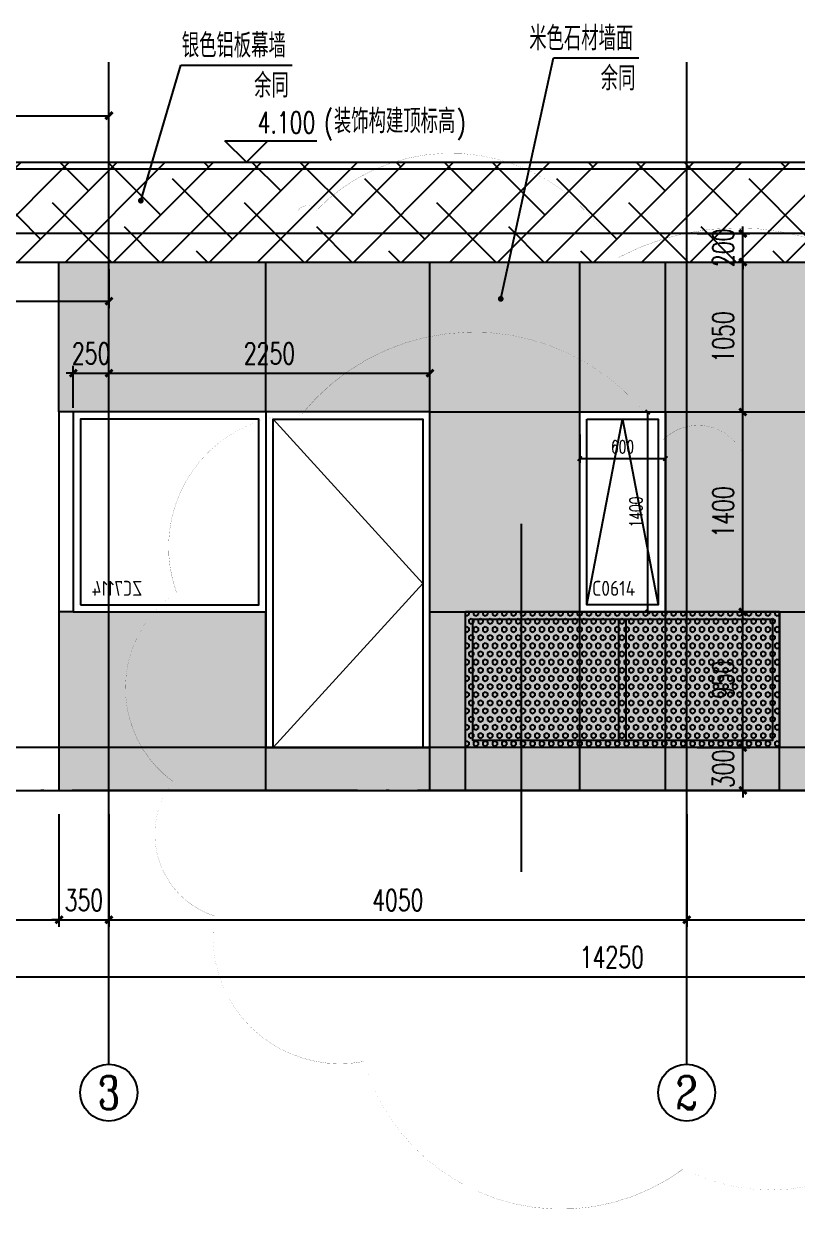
# Model space of a CAD drawing. Extents: x -4210259 to 293730, y -7499 to 868879.
# Drawn here: x -2241421 to -2235998, y 514004 to 522307 of the extents above; entities that cross this region are included whole.
import ezdxf
from ezdxf.enums import TextEntityAlignment as Align

# ---------------------------------------------------------------- set-up
doc = ezdxf.new("R2010")
doc.units = 0
doc.header["$LTSCALE"] = 1000
doc.header["$MEASUREMENT"] = 0
doc.linetypes.add('DOTE', pattern=[2.42, 2, -0.2, 0.02, -0.2])
doc.layers.get('Defpoints').update_dxf_attribs({"color": 210})
doc.layers.add('99立面图例外参$0$99立面图例外参$0$A-WALL-HATCH', color=8, linetype='Continuous', lineweight=13)
doc.layers.add('A-WALL-HATCH', color=8, linetype='Continuous', lineweight=13)
for name, color, linetype in [('A-AXIS-D', 1, 'Continuous'), ('A-AXIS-DOTE', 14, 'DOTE'), ('A-AXIS-DP', 126, 'Continuous'), ('A-AXIS-ELEV', 4, 'Continuous'), ('A-HATCH-2', 251, 'Continuous'), ('A-LIN-V', 9, 'Continuous'), ('A-SFCE', 30, 'Continuous'), ('A-WINDOW', 140, 'Continuous'), ('A-门窗表显示尺寸', 160, 'Continuous'), ('DIM_SYMB', 3, 'Continuous'), ('PUB_TEXT', 7, 'Continuous'), ('建-剖切', 3, 'Continuous')]:
    doc.layers.add(name, color=color, linetype=linetype)
doc.styles.add('_TCH_AXIS', font='COMPLEX', dxfattribs={"bigfont": 'GBCBIG'})
doc.styles.add('_TCH_DIM', font='SIMPLEX', dxfattribs={"bigfont": 'GBCBIG'})
doc.styles.add('_TCH_DIM_T3', font='SIMPLEX', dxfattribs={"width": 0.705882, "bigfont": 'GBCBIG'})
doc.styles.get("Standard").update_dxf_attribs({"font": 'gbenor.shx', "bigfont": 'gbcbig.shx'})
doc.dimstyles.new('_TCH_ARCH&&30', dxfattribs={"dimtxt": 89.25, "dimasz": 30, "dimexe": 30, "dimexo": 30, "dimgap": 37.875, "dimtad": 1, "dimdec": 0, "dimzin": 0, "dimdsep": 46, "dimtxsty": '_TCH_DIM_T3', "dimblk": 'ARCHTICK', "dimcen": 0.09, "dimclrt": 7, "dimazin": 2, "dimtfac": 1, "dimtdec": 0, "dimtix": 1, "dimtmove": 2, "dimatfit": 3, "dimfxl": 0, "dimtolj": 1, "dimtzin": 0, "dimarcsym": 0})
doc.dimstyles.new('_TCH_ARCH&&50', dxfattribs={"dimtxt": 148.75, "dimasz": 50, "dimexe": 50, "dimexo": 50, "dimgap": 63.125, "dimtad": 1, "dimdec": 0, "dimzin": 0, "dimdsep": 46, "dimtxsty": '_TCH_DIM_T3', "dimblk": 'ARCHTICK', "dimcen": 0.09, "dimclrt": 7, "dimazin": 2, "dimtfac": 1, "dimtdec": 0, "dimtix": 1, "dimtmove": 2, "dimatfit": 3, "dimfxl": 0, "dimtolj": 1, "dimtzin": 0, "dimarcsym": 0})

# ---------------------------------------------------------------- blocks, each defined once
blk = doc.blocks.new('_ArchTick')
at = {"color": 0, "linetype": 'ByBlock', "const_width": 0.4}
blk.add_lwpolyline([(-0.5, -0.5), (0.5, 0.5)], dxfattribs=at)
blk = doc.blocks.new('*D1239')
at = {"layer": 'A-门窗表显示尺寸', "color": 0, "lineweight": -2}
for p, q in [((40599807523.278801, 3385975122.547975), (40599807523.278801, 3385974923.821961)), ((40599808123.275787, 3385975122.547975), (40599808123.275787, 3385974923.821961)), ((40599807523.278801, 3385974953.821961), (40599808123.275787, 3385974953.821961))]:
    blk.add_line(p, q, dxfattribs=at)
at = {"layer": 'Defpoints', "color": 0}
for p in [(40599807523.278801, 3385975152.547975), (40599808123.275787, 3385975152.547975), (40599808123.275787, 3385974953.821961)]:
    blk.add_point(p, dxfattribs=at)
at = {"layer": 'A-门窗表显示尺寸', "color": 0, "lineweight": -2, "xscale": 30, "yscale": 30, "zscale": 30, "rotation": 180}
blk.add_blockref('_ArchTick', (40599807523.278801, 3385974953.821961), dxfattribs=at)
at = {"layer": 'A-门窗表显示尺寸', "color": 0, "lineweight": -2, "xscale": 30, "yscale": 30, "zscale": 30}
blk.add_blockref('_ArchTick', (40599808123.275787, 3385974953.821961), dxfattribs=at)
at = {"layer": 'A-门窗表显示尺寸', "color": 7, "insert": (40599807823.277298, 3385975036.321961), "char_height": 89.25, "attachment_point": 5, "style": '_TCH_DIM_T3'}
blk.add_mtext('\\A1;600', dxfattribs=at)
blk = doc.blocks.new('*D1240')
at = {"layer": 'A-门窗表显示尺寸', "color": 0, "lineweight": -2}
for p, q in [((40599807750.000023, 3385975280.000002), (40599808029.997002, 3385975280.000002)), ((40599807999.997002, 3385973880.000002), (40599807999.997002, 3385975280.000002)), ((40599807750.000023, 3385973880.000002), (40599808029.997002, 3385973880.000002))]:
    blk.add_line(p, q, dxfattribs=at)
at = {"layer": 'Defpoints', "color": 0}
for p in [(40599807720.000023, 3385975280.000002), (40599807999.997002, 3385975280.000002), (40599807720.000023, 3385973880.000002)]:
    blk.add_point(p, dxfattribs=at)
at = {"layer": 'A-门窗表显示尺寸', "color": 0, "lineweight": -2, "xscale": 30, "yscale": 30, "zscale": 30}
for p, rotation in [((40599807999.997002, 3385975280.000002), 90), ((40599807999.997002, 3385973880.000002), 270)]:
    blk.add_blockref('_ArchTick', p, dxfattribs=dict(at, rotation=rotation))
at = {"layer": 'A-门窗表显示尺寸', "color": 7, "insert": (40599807917.496986, 3385974579.99999), "char_height": 89.25, "attachment_point": 5, "rotation": 90, "style": '_TCH_DIM_T3'}
blk.add_mtext('\\A1;1400', dxfattribs=at)
blk = doc.blocks.new('*D1305')
at = {"layer": 'A-门窗表显示尺寸', "color": 0, "lineweight": -2}
for p, q in [((40599814323.275803, 3385974642.547974), (40599814323.275803, 3385974841.273987)), ((40599814323.275803, 3385974811.273987), (40599815673.275803, 3385974811.273987)), ((40599815673.275803, 3385974642.547974), (40599815673.275803, 3385974841.273987))]:
    blk.add_line(p, q, dxfattribs=at)
at = {"layer": 'Defpoints', "color": 0}
for p in [(40599815673.275803, 3385974811.273987), (40599814323.275803, 3385974612.547974), (40599815673.275803, 3385974612.547974)]:
    blk.add_point(p, dxfattribs=at)
at = {"layer": 'A-门窗表显示尺寸', "color": 0, "lineweight": -2, "xscale": 30, "yscale": 30, "zscale": 30, "rotation": 180}
blk.add_blockref('_ArchTick', (40599814323.275803, 3385974811.273987), dxfattribs=at)
at = {"layer": 'A-门窗表显示尺寸', "color": 0, "lineweight": -2, "xscale": 30, "yscale": 30, "zscale": 30}
blk.add_blockref('_ArchTick', (40599815673.275803, 3385974811.273987), dxfattribs=at)
at = {"layer": 'A-门窗表显示尺寸', "color": 7, "insert": (40599814998.275803, 3385974893.773987), "char_height": 89.25, "attachment_point": 5, "style": '_TCH_DIM_T3'}
blk.add_mtext('\\A1;1350', dxfattribs=at)
blk = doc.blocks.new('*D1306')
at = {"layer": 'A-门窗表显示尺寸', "color": 0, "lineweight": -2}
for p, q in [((40599813173.275803, 3385974642.547974), (40599813173.275803, 3385974841.273987)), ((40599813173.275803, 3385974811.273987), (40599814323.275803, 3385974811.273987)), ((40599814323.275803, 3385974642.547974), (40599814323.275803, 3385974841.273987))]:
    blk.add_line(p, q, dxfattribs=at)
at = {"layer": 'Defpoints', "color": 0}
for p in [(40599814323.275803, 3385974811.273987), (40599813173.275803, 3385974612.547974), (40599814323.275803, 3385974612.547974)]:
    blk.add_point(p, dxfattribs=at)
at = {"layer": 'A-门窗表显示尺寸', "color": 0, "lineweight": -2, "xscale": 30, "yscale": 30, "zscale": 30, "rotation": 180}
blk.add_blockref('_ArchTick', (40599813173.275803, 3385974811.273987), dxfattribs=at)
at = {"layer": 'A-门窗表显示尺寸', "color": 0, "lineweight": -2, "xscale": 30, "yscale": 30, "zscale": 30}
blk.add_blockref('_ArchTick', (40599814323.275803, 3385974811.273987), dxfattribs=at)
at = {"layer": 'A-门窗表显示尺寸', "color": 7, "insert": (40599813748.275803, 3385974893.773987), "char_height": 89.25, "attachment_point": 5, "style": '_TCH_DIM_T3'}
blk.add_mtext('\\A1;1150', dxfattribs=at)
blk = doc.blocks.new('*D1307')
at = {"layer": 'A-门窗表显示尺寸', "color": 0, "lineweight": -2}
for p, q in [((40599814799.997002, 3385975230.000002), (40599814520.000023, 3385975230.000002)), ((40599814550.000023, 3385973830.000002), (40599814550.000023, 3385975230.000002)), ((40599814799.997002, 3385973830.000002), (40599814520.000023, 3385973830.000002))]:
    blk.add_line(p, q, dxfattribs=at)
at = {"layer": 'Defpoints', "color": 0}
for p in [(40599814550.000023, 3385975230.000002), (40599814829.997002, 3385975230.000002), (40599814829.997002, 3385973830.000002)]:
    blk.add_point(p, dxfattribs=at)
at = {"layer": 'A-门窗表显示尺寸', "color": 0, "lineweight": -2, "xscale": 30, "yscale": 30, "zscale": 30}
for p, rotation in [((40599814550.000023, 3385975230.000002), 90), ((40599814550.000023, 3385973830.000002), 270)]:
    blk.add_blockref('_ArchTick', p, dxfattribs=dict(at, rotation=rotation))
at = {"layer": 'A-门窗表显示尺寸', "color": 7, "insert": (40599814467.500008, 3385974529.99999), "char_height": 89.25, "attachment_point": 5, "rotation": 90, "style": '_TCH_DIM_T3'}
blk.add_mtext('\\A1;1400', dxfattribs=at)
blk = doc.blocks.new('*D1308')
at = {"layer": 'A-门窗表显示尺寸', "color": 0, "lineweight": -2}
for p, q in [((40599813639.997002, 3385975230.000002), (40599813360.000023, 3385975230.000002)), ((40599813390.000023, 3385972880.000002), (40599813390.000023, 3385975230.000002)), ((40599813639.997002, 3385972880.000002), (40599813360.000023, 3385972880.000002))]:
    blk.add_line(p, q, dxfattribs=at)
at = {"layer": 'Defpoints', "color": 0}
for p in [(40599813390.000023, 3385975230.000002), (40599813669.997002, 3385975230.000002), (40599813669.997002, 3385972880.000002)]:
    blk.add_point(p, dxfattribs=at)
at = {"layer": 'A-门窗表显示尺寸', "color": 0, "lineweight": -2, "xscale": 30, "yscale": 30, "zscale": 30}
for p, rotation in [((40599813390.000023, 3385975230.000002), 90), ((40599813390.000023, 3385972880.000002), 270)]:
    blk.add_blockref('_ArchTick', p, dxfattribs=dict(at, rotation=rotation))
at = {"layer": 'A-门窗表显示尺寸', "color": 7, "insert": (40599813307.500008, 3385974054.99999), "char_height": 89.25, "attachment_point": 5, "rotation": 90, "style": '_TCH_DIM_T3'}
blk.add_mtext('\\A1;2350', dxfattribs=at)
blk = doc.blocks.new('*D1309')
at = {"layer": 'A-门窗表显示尺寸', "color": 0, "lineweight": -2}
for p, q in [((40599813173.275803, 3385974832.547974), (40599813173.275803, 3385975031.273987)), ((40599813173.275803, 3385975001.273987), (40599815673.275803, 3385975001.273987)), ((40599815673.275803, 3385974832.547974), (40599815673.275803, 3385975031.273987))]:
    blk.add_line(p, q, dxfattribs=at)
at = {"layer": 'Defpoints', "color": 0}
for p in [(40599815673.275803, 3385975001.273987), (40599813173.275803, 3385974802.547974), (40599815673.275803, 3385974802.547974)]:
    blk.add_point(p, dxfattribs=at)
at = {"layer": 'A-门窗表显示尺寸', "color": 0, "lineweight": -2, "xscale": 30, "yscale": 30, "zscale": 30, "rotation": 180}
blk.add_blockref('_ArchTick', (40599813173.275803, 3385975001.273987), dxfattribs=at)
at = {"layer": 'A-门窗表显示尺寸', "color": 0, "lineweight": -2, "xscale": 30, "yscale": 30, "zscale": 30}
blk.add_blockref('_ArchTick', (40599815673.275803, 3385975001.273987), dxfattribs=at)
at = {"layer": 'A-门窗表显示尺寸', "color": 7, "insert": (40599814423.275803, 3385975083.773987), "char_height": 89.25, "attachment_point": 5, "style": '_TCH_DIM_T3'}
blk.add_mtext('\\A1;2500', dxfattribs=at)
blk = doc.blocks.new('*D926')
at = {"layer": 'A-AXIS-DP', "color": 0, "lineweight": -2}
for p, q in [((-2242873.3, 520587.5), (-2242873.3, 520314)), ((-2240823.3, 520587.5), (-2240823.3, 520314)), ((-2242873.3, 520364), (-2240823.3, 520364))]:
    blk.add_line(p, q, dxfattribs=at)
at = {"layer": 'Defpoints', "color": 0}
for p in [(-2242873.3, 520637.5), (-2240823.3, 520637.5), (-2240823.3, 520364)]:
    blk.add_point(p, dxfattribs=at)
at = {"layer": 'A-AXIS-DP', "color": 0, "lineweight": -2, "xscale": 50, "yscale": 50, "zscale": 50, "rotation": 180}
blk.add_blockref('_ArchTick', (-2242873.3, 520364), dxfattribs=at)
at = {"layer": 'A-AXIS-DP', "color": 0, "lineweight": -2, "xscale": 50, "yscale": 50, "zscale": 50}
blk.add_blockref('_ArchTick', (-2240823.3, 520364), dxfattribs=at)
at = {"layer": 'A-AXIS-DP', "color": 7, "insert": (-2241848.3, 520501.5), "char_height": 148.75, "attachment_point": 5, "style": '_TCH_DIM_T3'}
blk.add_mtext('\\A1;2050', dxfattribs=at)
blk = doc.blocks.new('*D927')
at = {"layer": 'A-AXIS-DP', "color": 0, "lineweight": -2}
for p, q in [((-2240823.3, 519617.5), (-2240823.3, 519910)), ((-2238573.3, 519617.5), (-2238573.3, 519910)), ((-2240823.3, 519860), (-2238573.3, 519860))]:
    blk.add_line(p, q, dxfattribs=at)
at = {"layer": 'Defpoints', "color": 0}
for p in [(-2238573.3, 519860), (-2240823.3, 519567.5), (-2238573.3, 519567.5)]:
    blk.add_point(p, dxfattribs=at)
at = {"layer": 'A-AXIS-DP', "color": 0, "lineweight": -2, "xscale": 50, "yscale": 50, "zscale": 50, "rotation": 180}
blk.add_blockref('_ArchTick', (-2240823.3, 519860), dxfattribs=at)
at = {"layer": 'A-AXIS-DP', "color": 0, "lineweight": -2, "xscale": 50, "yscale": 50, "zscale": 50}
blk.add_blockref('_ArchTick', (-2238573.3, 519860), dxfattribs=at)
at = {"layer": 'A-AXIS-DP', "color": 7, "insert": (-2239698.3, 519997.5), "char_height": 148.75, "attachment_point": 5, "style": '_TCH_DIM_T3'}
blk.add_mtext('\\A1;2250', dxfattribs=at)
blk = doc.blocks.new('*D928')
at = {"layer": 'A-AXIS-DP', "color": 0, "lineweight": -2}
for p, q in [((-2241073.3, 519617.5), (-2241073.3, 519910)), ((-2240823.3, 519617.5), (-2240823.3, 519910)), ((-2241073.3, 519860), (-2241123.3, 519860)), ((-2241073.3, 519860), (-2240823.3, 519860)), ((-2240823.3, 519860), (-2240773.3, 519860))]:
    blk.add_line(p, q, dxfattribs=at)
at = {"layer": 'Defpoints', "color": 0}
for p in [(-2240823.3, 519860), (-2241073.3, 519567.5), (-2240823.3, 519567.5)]:
    blk.add_point(p, dxfattribs=at)
at = {"layer": 'A-AXIS-DP', "color": 0, "lineweight": -2, "xscale": 50, "yscale": 50, "zscale": 50}
blk.add_blockref('_ArchTick', (-2241073.3, 519860), dxfattribs=at)
at = {"layer": 'A-AXIS-DP', "color": 0, "lineweight": -2, "xscale": 50, "yscale": 50, "zscale": 50, "rotation": 180}
blk.add_blockref('_ArchTick', (-2240823.3, 519860), dxfattribs=at)
at = {"layer": 'A-AXIS-DP', "color": 7, "insert": (-2240948.3, 519997.5), "char_height": 148.75, "attachment_point": 5, "style": '_TCH_DIM_T3'}
blk.add_mtext('\\A1;250', dxfattribs=at)
blk = doc.blocks.new('*D930')
at = {"layer": 'A-AXIS-DP', "color": 0, "lineweight": -2}
for p, q in [((-2243323.5, 521387.5), (-2243323.5, 521712.5)), ((-2240823.3, 521387.5), (-2240823.3, 521712.5)), ((-2243323.5, 521662.5), (-2240823.3, 521662.5))]:
    blk.add_line(p, q, dxfattribs=at)
at = {"layer": 'Defpoints', "color": 0}
for p in [(-2240823.3, 521662.5), (-2243323.5, 521337.5), (-2240823.3, 521337.5)]:
    blk.add_point(p, dxfattribs=at)
at = {"layer": 'A-AXIS-DP', "color": 0, "lineweight": -2, "xscale": 50, "yscale": 50, "zscale": 50, "rotation": 180}
blk.add_blockref('_ArchTick', (-2243323.5, 521662.5), dxfattribs=at)
at = {"layer": 'A-AXIS-DP', "color": 0, "lineweight": -2, "xscale": 50, "yscale": 50, "zscale": 50}
blk.add_blockref('_ArchTick', (-2240823.3, 521662.5), dxfattribs=at)
at = {"layer": 'A-AXIS-DP', "color": 7, "insert": (-2242073.4, 521800), "char_height": 148.75, "attachment_point": 5, "style": '_TCH_DIM_T3'}
blk.add_mtext('\\A1;2500', dxfattribs=at)
blk = doc.blocks.new('*D942')
at = {"layer": 'A-AXIS-DP', "color": 0, "lineweight": -2}
for p, q in [((-2236380, 520837.5), (-2236380, 520887.5)), ((-2236700, 520837.5), (-2236330, 520837.5)), ((-2236380, 520637.5), (-2236380, 520837.5)), ((-2236700, 520637.5), (-2236330, 520637.5)), ((-2236380, 520637.5), (-2236380, 520587.5))]:
    blk.add_line(p, q, dxfattribs=at)
at = {"layer": 'Defpoints', "color": 0}
for p in [(-2236750, 520837.5), (-2236380, 520837.5), (-2236750, 520637.5)]:
    blk.add_point(p, dxfattribs=at)
at = {"layer": 'A-AXIS-DP', "color": 0, "lineweight": -2, "xscale": 50, "yscale": 50, "zscale": 50}
for p, rotation in [((-2236380, 520837.5), 270), ((-2236380, 520637.5), 90)]:
    blk.add_blockref('_ArchTick', p, dxfattribs=dict(at, rotation=rotation))
at = {"layer": 'A-AXIS-DP', "color": 7, "insert": (-2236517.5, 520737.5), "char_height": 148.75, "attachment_point": 5, "rotation": 90, "style": '_TCH_DIM_T3'}
blk.add_mtext('\\A1;200', dxfattribs=at)
blk = doc.blocks.new('*D943')
at = {"layer": 'A-AXIS-DP', "color": 0, "lineweight": -2}
for p, q in [((-2236700, 520637.5), (-2236330, 520637.5)), ((-2236380, 519587.5), (-2236380, 520637.5)), ((-2236700, 519587.5), (-2236330, 519587.5))]:
    blk.add_line(p, q, dxfattribs=at)
at = {"layer": 'Defpoints', "color": 0}
for p in [(-2236750, 520637.5), (-2236380, 520637.5), (-2236750, 519587.5)]:
    blk.add_point(p, dxfattribs=at)
at = {"layer": 'A-AXIS-DP', "color": 0, "lineweight": -2, "xscale": 50, "yscale": 50, "zscale": 50}
for p, rotation in [((-2236380, 520637.5), 90), ((-2236380, 519587.5), 270)]:
    blk.add_blockref('_ArchTick', p, dxfattribs=dict(at, rotation=rotation))
at = {"layer": 'A-AXIS-DP', "color": 7, "insert": (-2236517.5, 520112.5), "char_height": 148.75, "attachment_point": 5, "rotation": 90, "style": '_TCH_DIM_T3'}
blk.add_mtext('\\A1;1050', dxfattribs=at)
blk = doc.blocks.new('*D944')
at = {"layer": 'A-AXIS-DP', "color": 0, "lineweight": -2}
for p, q in [((-2236700, 519587.5), (-2236330, 519587.5)), ((-2236380, 518187.5), (-2236380, 519587.5)), ((-2236700, 518187.5), (-2236330, 518187.5))]:
    blk.add_line(p, q, dxfattribs=at)
at = {"layer": 'Defpoints', "color": 0}
for p in [(-2236750, 519587.5), (-2236380, 519587.5), (-2236750, 518187.5)]:
    blk.add_point(p, dxfattribs=at)
at = {"layer": 'A-AXIS-DP', "color": 0, "lineweight": -2, "xscale": 50, "yscale": 50, "zscale": 50}
for p, rotation in [((-2236380, 519587.5), 90), ((-2236380, 518187.5), 270)]:
    blk.add_blockref('_ArchTick', p, dxfattribs=dict(at, rotation=rotation))
at = {"layer": 'A-AXIS-DP', "color": 7, "insert": (-2236517.5, 518887.5), "char_height": 148.75, "attachment_point": 5, "rotation": 90, "style": '_TCH_DIM_T3'}
blk.add_mtext('\\A1;1400', dxfattribs=at)
blk = doc.blocks.new('*D945')
at = {"layer": 'A-AXIS-DP', "color": 0, "lineweight": -2}
for p, q in [((-2236700, 518187.5), (-2236330, 518187.5)), ((-2236380, 517237.5), (-2236380, 518187.5)), ((-2236700, 517237.5), (-2236330, 517237.5))]:
    blk.add_line(p, q, dxfattribs=at)
at = {"layer": 'Defpoints', "color": 0}
for p in [(-2236750, 518187.5), (-2236380, 518187.5), (-2236750, 517237.5)]:
    blk.add_point(p, dxfattribs=at)
at = {"layer": 'A-AXIS-DP', "color": 0, "lineweight": -2, "xscale": 50, "yscale": 50, "zscale": 50}
for p, rotation in [((-2236380, 518187.5), 90), ((-2236380, 517237.5), 270)]:
    blk.add_blockref('_ArchTick', p, dxfattribs=dict(at, rotation=rotation))
at = {"layer": 'A-AXIS-DP', "color": 7, "insert": (-2236517.5, 517712.5), "char_height": 148.75, "attachment_point": 5, "rotation": 90, "style": '_TCH_DIM_T3'}
blk.add_mtext('\\A1;950', dxfattribs=at)
blk = doc.blocks.new('*D946')
at = {"layer": 'A-AXIS-DP', "color": 0, "lineweight": -2}
for p, q in [((-2236700, 517237.5), (-2236330, 517237.5)), ((-2236380, 517237.5), (-2236380, 517287.5)), ((-2236380, 516937.5), (-2236380, 517237.5)), ((-2236700, 516937.5), (-2236330, 516937.5)), ((-2236380, 516937.5), (-2236380, 516887.5))]:
    blk.add_line(p, q, dxfattribs=at)
at = {"layer": 'Defpoints', "color": 0}
for p in [(-2236750, 517237.5), (-2236380, 517237.5), (-2236750, 516937.5)]:
    blk.add_point(p, dxfattribs=at)
at = {"layer": 'A-AXIS-DP', "color": 0, "lineweight": -2, "xscale": 50, "yscale": 50, "zscale": 50}
for p, rotation in [((-2236380, 517237.5), 270), ((-2236380, 516937.5), 90)]:
    blk.add_blockref('_ArchTick', p, dxfattribs=dict(at, rotation=rotation))
at = {"layer": 'A-AXIS-DP', "color": 7, "insert": (-2236517.5, 517087.5), "char_height": 148.75, "attachment_point": 5, "rotation": 90, "style": '_TCH_DIM_T3'}
blk.add_mtext('\\A1;300', dxfattribs=at)
blk = doc.blocks.new('*D947')
at = {"layer": 'A-AXIS-D', "color": 0, "lineweight": -2}
for p, q in [((-2244423.5, 516617.5), (-2244423.5, 515581.5)), ((-2230173.3, 516617.5), (-2230173.3, 515581.5)), ((-2244423.5, 515631.5), (-2230173.3, 515631.5))]:
    blk.add_line(p, q, dxfattribs=at)
at = {"layer": 'Defpoints', "color": 0}
for p in [(-2244423.5, 516667.5), (-2230173.3, 516667.5), (-2230173.3, 515631.5)]:
    blk.add_point(p, dxfattribs=at)
at = {"layer": 'A-AXIS-D', "color": 0, "lineweight": -2, "xscale": 50, "yscale": 50, "zscale": 50, "rotation": 180}
blk.add_blockref('_ArchTick', (-2244423.5, 515631.5), dxfattribs=at)
at = {"layer": 'A-AXIS-D', "color": 0, "lineweight": -2, "xscale": 50, "yscale": 50, "zscale": 50}
blk.add_blockref('_ArchTick', (-2230173.3, 515631.5), dxfattribs=at)
at = {"layer": 'A-AXIS-D', "color": 7, "insert": (-2237298.4, 515769), "char_height": 148.75, "attachment_point": 5, "style": '_TCH_DIM_T3'}
blk.add_mtext('\\A1;14250', dxfattribs=at)
blk = doc.blocks.new('*D949')
at = {"layer": 'A-AXIS-D', "color": 0, "lineweight": -2}
for p, q in [((-2236773.3, 516771.5), (-2236773.3, 515981.5)), ((-2231373.3, 516771.5), (-2231373.3, 515981.5)), ((-2236773.3, 516031.5), (-2231373.3, 516031.5))]:
    blk.add_line(p, q, dxfattribs=at)
at = {"layer": 'Defpoints', "color": 0}
for p in [(-2236773.3, 516821.5), (-2231373.3, 516821.5), (-2231373.3, 516031.5)]:
    blk.add_point(p, dxfattribs=at)
at = {"layer": 'A-AXIS-D', "color": 0, "lineweight": -2, "xscale": 50, "yscale": 50, "zscale": 50, "rotation": 180}
blk.add_blockref('_ArchTick', (-2236773.3, 516031.5), dxfattribs=at)
at = {"layer": 'A-AXIS-D', "color": 0, "lineweight": -2, "xscale": 50, "yscale": 50, "zscale": 50}
blk.add_blockref('_ArchTick', (-2231373.3, 516031.5), dxfattribs=at)
at = {"layer": 'A-AXIS-D', "color": 7, "insert": (-2234073.3, 516169), "char_height": 148.75, "attachment_point": 5, "style": '_TCH_DIM_T3'}
blk.add_mtext('\\A1;5400', dxfattribs=at)
blk = doc.blocks.new('*D950')
at = {"layer": 'A-AXIS-D', "color": 0, "lineweight": -2}
for p, q in [((-2240823.3, 516771.5), (-2240823.3, 515981.5)), ((-2236773.3, 516771.5), (-2236773.3, 515981.5)), ((-2240823.3, 516031.5), (-2236773.3, 516031.5))]:
    blk.add_line(p, q, dxfattribs=at)
at = {"layer": 'Defpoints', "color": 0}
for p in [(-2240823.3, 516821.5), (-2236773.3, 516821.5), (-2236773.3, 516031.5)]:
    blk.add_point(p, dxfattribs=at)
at = {"layer": 'A-AXIS-D', "color": 0, "lineweight": -2, "xscale": 50, "yscale": 50, "zscale": 50, "rotation": 180}
blk.add_blockref('_ArchTick', (-2240823.3, 516031.5), dxfattribs=at)
at = {"layer": 'A-AXIS-D', "color": 0, "lineweight": -2, "xscale": 50, "yscale": 50, "zscale": 50}
blk.add_blockref('_ArchTick', (-2236773.3, 516031.5), dxfattribs=at)
at = {"layer": 'A-AXIS-D', "color": 7, "insert": (-2238798.3, 516169), "char_height": 148.75, "attachment_point": 5, "style": '_TCH_DIM_T3'}
blk.add_mtext('\\A1;4050', dxfattribs=at)
blk = doc.blocks.new('*D951')
at = {"layer": 'A-AXIS-D', "color": 0, "lineweight": -2}
for p, q in [((-2241173.3, 516771.5), (-2241173.3, 515981.5)), ((-2240823.3, 516771.5), (-2240823.3, 515981.5)), ((-2241173.3, 516031.5), (-2241223.3, 516031.5)), ((-2241173.3, 516031.5), (-2240823.3, 516031.5)), ((-2240823.3, 516031.5), (-2240773.3, 516031.5))]:
    blk.add_line(p, q, dxfattribs=at)
at = {"layer": 'Defpoints', "color": 0}
for p in [(-2241173.3, 516821.5), (-2240823.3, 516821.5), (-2240823.3, 516031.5)]:
    blk.add_point(p, dxfattribs=at)
at = {"layer": 'A-AXIS-D', "color": 0, "lineweight": -2, "xscale": 50, "yscale": 50, "zscale": 50}
blk.add_blockref('_ArchTick', (-2241173.3, 516031.5), dxfattribs=at)
at = {"layer": 'A-AXIS-D', "color": 0, "lineweight": -2, "xscale": 50, "yscale": 50, "zscale": 50, "rotation": 180}
blk.add_blockref('_ArchTick', (-2240823.3, 516031.5), dxfattribs=at)
at = {"layer": 'A-AXIS-D', "color": 7, "insert": (-2240998.3, 516169), "char_height": 148.75, "attachment_point": 5, "style": '_TCH_DIM_T3'}
blk.add_mtext('\\A1;350', dxfattribs=at)
blk = doc.blocks.new('*D952')
at = {"layer": 'A-AXIS-D', "color": 0, "lineweight": -2}
for p, q in [((-2244423.5, 516771.5), (-2244423.5, 515981.5)), ((-2241173.3, 516771.5), (-2241173.3, 515981.5)), ((-2244423.5, 516031.5), (-2241173.3, 516031.5))]:
    blk.add_line(p, q, dxfattribs=at)
at = {"layer": 'Defpoints', "color": 0}
for p in [(-2244423.5, 516821.5), (-2241173.3, 516821.5), (-2241173.3, 516031.5)]:
    blk.add_point(p, dxfattribs=at)
at = {"layer": 'A-AXIS-D', "color": 0, "lineweight": -2, "xscale": 50, "yscale": 50, "zscale": 50, "rotation": 180}
blk.add_blockref('_ArchTick', (-2244423.5, 516031.5), dxfattribs=at)
at = {"layer": 'A-AXIS-D', "color": 0, "lineweight": -2, "xscale": 50, "yscale": 50, "zscale": 50}
blk.add_blockref('_ArchTick', (-2241173.3, 516031.5), dxfattribs=at)
at = {"layer": 'A-AXIS-D', "color": 7, "insert": (-2242798.4, 516169), "char_height": 148.75, "attachment_point": 5, "style": '_TCH_DIM_T3'}
blk.add_mtext('\\A1;3250', dxfattribs=at)
blk = doc.blocks.new('er53543')
at = {"layer": 'A-LIN-V'}
blk.add_lwpolyline([(40599807573.275787, 3385973930), (40599807823.275787, 3385975230), (40599808073.275787, 3385973930)], dxfattribs=at)
at = {"layer": 'A-WINDOW'}
for points in [[(40599807523.275787, 3385975280), (40599808123.275787, 3385975280), (40599808123.275787, 3385973880), (40599807523.275787, 3385973880)], [(40599807573.275787, 3385975230), (40599808073.275787, 3385975230), (40599808073.275787, 3385973930), (40599807573.275787, 3385973930)]]:
    blk.add_lwpolyline(points, close=True, dxfattribs=at)
at = {"layer": 'PUB_TEXT', "color": 3}
blk.add_text('C0614', height=105, dxfattribs=at).set_placement((40599807609.996986, 3385973992.547974))
at = {"layer": 'A-门窗表显示尺寸'}
for p1, p2, distance, picture, middle in [((40599807720, 3385973880), (40599807720, 3385975280), -279.997002, '*D1240', (40599807917.496986, 3385974579.99999)), ((40599807523.278801, 3385975152.547975), (40599808123.275787, 3385975152.547975), -198.726014, '*D1239', (40599807823.277298, 3385975036.321961))]:
    dim = blk.add_aligned_dim(p1=p1, p2=p2, distance=distance, dimstyle='_TCH_ARCH&&30', dxfattribs=at)
    dim.commit()
    dim.dimension.update_dxf_attribs({"geometry": picture, "text_midpoint": middle})
blk = doc.blocks.new('er435')
at = {"layer": 'A-WALL-HATCH'}
blk.add_lwpolyline([(40599814273.275803, 3385975180), (40599813223.275803, 3385974030), (40599814273.275803, 3385972880)], dxfattribs=at)
at = {"layer": 'A-WINDOW'}
for p, q in [((40599813173.275803, 3385972880), (40599813173.275803, 3385975230)), ((40599813173.275803, 3385975230), (40599815673.275803, 3385975230)), ((40599815673.275803, 3385975230), (40599815673.275803, 3385973830)), ((40599815673.275803, 3385973830), (40599814323.275803, 3385973830)), ((40599814323.275803, 3385972880), (40599813173.275803, 3385972880))]:
    blk.add_line(p, q, dxfattribs=at)
blk.add_lwpolyline([(40599814323.275803, 3385975230), (40599814323.275803, 3385972880)], dxfattribs=at)
for points in [[(40599813223.275803, 3385972880), (40599814273.275803, 3385972880), (40599814273.275803, 3385975180), (40599813223.275803, 3385975180)], [(40599815623.275803, 3385973880), (40599814373.275803, 3385973880), (40599814373.275803, 3385975180), (40599815623.275803, 3385975180)]]:
    blk.add_lwpolyline(points, close=True, dxfattribs=at)
at = {"layer": 'A-AXIS-D', "xscale": -1}
blk.add_blockref('er53543', (81199619646.551605, -50), dxfattribs=at)
at = {"layer": 'PUB_TEXT', "color": 3}
blk.add_text('ZC7114', height=105, dxfattribs=at).set_placement((40599815189.528801, 3385973942.547974))
at = {"layer": 'A-门窗表显示尺寸'}
for p1, p2, distance, picture, middle in [((40599813669.996986, 3385972880), (40599813669.996986, 3385975230), 279.996964, '*D1308', (40599813307.500008, 3385974054.99999)), ((40599814829.996986, 3385973830), (40599814829.996986, 3385975230), 279.996964, '*D1307', (40599814467.500008, 3385974529.99999)), ((40599813173.275803, 3385974802.547974), (40599815673.275803, 3385974802.547974), 198.726013, '*D1309', (40599814423.275803, 3385975083.773987)), ((40599813173.275803, 3385974612.547974), (40599814323.275803, 3385974612.547974), 198.726013, '*D1306', (40599813748.275803, 3385974893.773987)), ((40599814323.275803, 3385974612.547974), (40599815673.275803, 3385974612.547974), 198.726013, '*D1305', (40599814998.275803, 3385974893.773987))]:
    dim = blk.add_aligned_dim(p1=p1, p2=p2, distance=distance, dimstyle='_TCH_ARCH&&30', dxfattribs=at)
    dim.commit()
    dim.dimension.update_dxf_attribs({"geometry": picture, "text_midpoint": middle})

msp = doc.modelspace()

# ---------------------------------------------------------------- hatches: boundary and pattern name
at = {"layer": '99立面图例外参$0$99立面图例外参$0$A-WALL-HATCH'}
h = msp.add_hatch(dxfattribs=at)
h.set_pattern_fill('大理石', color=256, scale=200)
h.set_pattern_definition([(41.9872125, (500, 68.57), (1199.999982, 900.00002), [19.21946, -4016.8677]), (68.1985905, (214.29, 38.57), (599.9999996, 1800.000001), [69.23783, -4777.41048]), (60.945396, (200, 4.29), (599.9999597, 900.0000255), [29.41609, -6147.9618]), (90, (214.3, 30), (600, -4e-14), [8.57143, -891.42852]), (71.565051, (494.29, 51.43), (1e-06, 900.000002), [18.07016, -1879.29642]), (171.469234, (494.29, 51.43), (-599.999998, 5.6e-06), [28.89107, -6038.2332]), (79.215702, (454.286, -4.286), (600.000003, 3600.0000017), [61.07874, -6352.1886]), (62.1329961, (2.857, 270), (2399.99997084, 4500.0000176), [140.58914, -29383.1298]), (0, (11.5, 402), (0, 900), [0, -600]), (64.9831065, (400, 565.714), (1200.000003, 2699.9999982), [94.58826, -9837.1788]), (81.4391104, (631.429, 210), (1199.99999793, 8099.99994892), [134.35409, -28080.0036]), (82.8749836, (300, 291.43), (599.99996395, 4500.0000045), [69.10507, -14442.9588]), (76.75948, (240, 102.857), (600.00000583, 2699.9999979), [149.69356, -15568.1304]), (0, (146.5, 103.3), (0, 900), [0, -600]), (0, (156.1, 93.7), (0, 900), [0, -600]), (0, (223.6, 141.8), (0, 900), [0, -600]), (0, (204.3, 247.8), (0, 900), [0, -600]), (59.0362434, (274.286, 248.57), (599.9999522, 900.0000258), [49.97959, -10445.7336]), (0, (299.9, 289.8), (0, 900), [0, -600]), (0, (223.6, 257.4), (0, 900), [0, -600]), (0, (252.5, 315.25), (0, 900), [0, -600]), (0, (223.6, 228.5), (0, 900), [0, -600]), (50.194429, (571.43, 167.14), (600.0000004, 900.0000004), [22.315, -4663.8348]), (90, (571.4, 141.4), (600, -4e-14), [25.71428, -874.28568]), (43.66778, (540, 111.43), (1800.0000014, 1799.9999965), [43.4483, -9080.6952]), (90, (540, 102.86), (600, -4e-14), [8.57143, -891.42852]), (39.805571, (514.286, 81.43), (1199.9999713, 900.0000354), [33.4725, -6995.7522]), (0, (426, 141.8), (0, 900), [0, -600]), (0, (572.7, 169), (0, 900), [0, -600]), (0, (572.7, 169), (0, 900), [0, -600]), (29.3577535, (585.71, 184.29), (1799.9999964, 900.0000053), [52.45017, -5454.81774]), (0, (570.65, 228.5), (0, 900), [0, -600]), (146.309932, (400, 565.714), (-1200.0000074, 899.9999844), [61.80945, -6428.1828]), (8.1301023, (334.286, 445.714), (5999.99995775, 899.99999466), [60.60915, -12667.3128]), (47.8624052, (200, 428.57), (2400.00000106, 2699.9999975), [80.91316, -16910.8494]), (14.6208739, (68.57, 394.286), (3599.9999901, 900.00003754), [135.82702, -14126.01]), (0, (117.5, 450.1), (0, 900), [0, -600]), (18.434949, (308.57, 360), (2400.0000002, 899.999997), [27.10524, -5664.9945]), (16.699244, (334.29, 368.57), (599.999988, 5e-05), [14.91472, -3117.17718]), (101.093723, (348.57, 372.857), (-1200.0000105, 6299.99994104), [74.2445, -15517.0992]), (0, (271.8, 411.6), (0, 900), [0, -600]), (0, (334, 447.4), (0, 900), [0, -600]), (0, (252.5, 344.15), (0, 900), [0, -600]), (0, (175.4, 536.8), (0, 900), [0, -600]), (0, (146.5, 498.3), (0, 900), [0, -600]), (44.1449026, (300, 552.857), (1800.0000031, 1799.99999994), [67.68776, -14146.7412]), (54.5829447, (254.286, 488.57), (600.0000017, 899.99999645), [78.8825, -16486.4424]), (0, (300.8, 553.45), (0, 900), [0, -600]), (0, (213.95, 507.9), (0, 900), [0, -600]), (0, (300.8, 553.45), (0, 900), [0, -600]), (0, (254.4, 487.2), (0, 900), [0, -600]), (75.068583, (394.29, 454.29), (600, 2700.000001), [22.1774, -4635.075]), (90, (400, 475.7), (600, -4e-14), [90, -810]), (50.194429, (505.71, 852.86), (600.0000004, 900.0000004), [22.315, -4663.8348]), (0, (339.3, 662.1), (0, 900), [0, -600]), (0, (358.6, 652.45), (0, 900), [0, -600]), (0, (281.4, 671.7), (0, 900), [0, -600]), (0, (377.8, 777.7), (0, 900), [0, -600]), (53.1301023, (440, 724.286), (600.0000009, 899.9999994), [42.85714, -8957.1426]), (90, (440, 651.4), (600, -4e-14), [72.85714, -827.14284]), (0, (440.1, 652.9), (0, 900), [0, -600]), (23.1985905, (485.71, 844.29), (1800.000001, 900.0000005), [21.75935, -4547.7045]), (66.037511, (480, 831.43), (600, 1799.999999), [14.0698, -2940.58752]), (66.037511, (474.29, 818.57), (600, 1799.999999), [14.0698, -2940.58752]), (81.8698976, (465.714, 758.57), (600.0000026, 4500.00000045), [60.60915, -12667.3128]), (90, (520, 870), (600, -4e-14), [21.42857, -878.57142]), (0, (454.1, 900), (0, 900), [0, -600])])
h.paths.add_polyline_path([(-2239723.3, 520637.5), (-2241173.3, 520637.5), (-2241173.3, 519587.5), (-2239723.3, 519587.5)])
h.paths.add_polyline_path([(-2238573.3, 520637.5), (-2239723.3, 520637.5), (-2239723.3, 519587.5), (-2238573.3, 519587.5)])
edge = h.paths.add_edge_path()
edge.add_line((-2237523.3, 520637.5), (-2238020.1, 520637.5))
edge.add_line((-2238020.1, 520637.5), (-2238074.4, 520389.8))
edge.add_arc((-2238076.6, 520380), 10, 257.63273, 77.63273, ccw=False)
edge.add_arc((-2238076.6, 520380), 10, 77.63273, 257.63273, ccw=False)
edge.add_line((-2238074.4, 520389.8), (-2238020.1, 520637.5))
edge.add_line((-2238020.1, 520637.5), (-2238573.3, 520637.5))
edge.add_line((-2238573.3, 520637.5), (-2238573.3, 519587.5))
edge.add_line((-2238573.3, 519587.5), (-2237523.3, 519587.5))
edge.add_line((-2237523.3, 519587.5), (-2237523.3, 520637.5))
h.paths.add_polyline_path([(-2237523.3, 519587.5), (-2238573.3, 519587.5), (-2238573.3, 518187.5), (-2237523.3, 518187.5)])
h.paths.add_polyline_path([(-2236223.3, 520637.5), (-2237523.3, 520637.5), (-2237523.3, 519587.5), (-2236223.3, 519587.5)])
h.paths.add_polyline_path([(-2236223.3, 519587.5), (-2236923.3, 519587.5), (-2236923.3, 518187.5), (-2236223.3, 518187.5)])
h.paths.add_polyline_path([(-2234923.3, 520637.5), (-2236223.3, 520637.5), (-2236223.3, 519587.5), (-2234923.3, 519587.5)])
edge = h.paths.add_edge_path()
edge.add_arc((-2233598.5, 520162.5), 75, 176.02704, 183.97296, ccw=False)
edge.add_line((-2233673.3, 520167.6), (-2233673.3, 520637.5))
edge.add_line((-2233673.3, 520637.5), (-2234923.3, 520637.5))
edge.add_line((-2234923.3, 520637.5), (-2234923.3, 519587.5))
edge.add_line((-2234923.3, 519587.5), (-2233673.3, 519587.5))
edge.add_line((-2233673.3, 519587.5), (-2233673.3, 520157.3))
h.paths.add_polyline_path([(-2232673.3, 518970.4), (-2232976.8, 519587.5), (-2233073.3, 519587.5), (-2233073.3, 518187.5), (-2232673.3, 518187.5)])
h.paths.add_polyline_path([(-2232673.3, 518970.4), (-2232673.3, 518187.5), (-2232288.1, 518187.5)])
edge = h.paths.add_edge_path()
edge.add_line((-2232288.1, 518187.5), (-2232673.3, 518187.5))
edge.add_line((-2232673.3, 518187.5), (-2232673.3, 516937.5))
edge.add_line((-2232673.3, 516937.5), (-2231770.8, 516937.5))
edge.add_arc((-2231673.3, 516937.5), 97.5, 116.1922, 180, ccw=False)
edge.add_line((-2231716.3, 517024.9), (-2232288.1, 518187.5))
h.paths.add_polyline_path([(-2232673.3, 518187.5), (-2233673.3, 518187.5), (-2233673.3, 516937.5), (-2232673.3, 516937.5)])
h.paths.add_polyline_path([(-2236223.3, 518187.5), (-2237523.3, 518187.5), (-2237523.3, 516937.5), (-2236223.3, 516937.5)])
h.paths.add_polyline_path([(-2237523.3, 518187.5), (-2238573.3, 518187.5), (-2238573.3, 516937.5), (-2237523.3, 516937.5)])
h.paths.add_polyline_path([(-2239723.3, 518187.5), (-2241173.3, 518187.5), (-2241173.3, 516937.5), (-2238573.3, 516937.5), (-2238573.3, 517237.5), (-2239723.3, 517237.5)])
h.paths.add_polyline_path([(-2234923.3, 517237.5), (-2235873.3, 517237.5), (-2235873.3, 518187.5), (-2236223.3, 518187.5), (-2236223.3, 516937.5), (-2234923.3, 516937.5)])
edge = h.paths.add_edge_path()
edge.add_arc((-2233493.3, 520637.5), 97.5, 225, 296.1922)
edge.add_line((-2233450.2, 520550), (-2232976.8, 519587.5))
edge.add_line((-2232976.8, 519587.5), (-2233673.3, 519587.5))
edge.add_line((-2233673.3, 519587.5), (-2233673.3, 520157.3))
edge.add_arc((-2233598.5, 520162.5), 75, 183.97296, 360)
edge.add_arc((-2233598.5, 520162.5), 75, 0, 176.02704)
edge.add_line((-2233673.3, 520167.6), (-2233673.3, 520457.4))
edge.add_line((-2233673.3, 520457.4), (-2233562.2, 520568.5))
h.paths.add_polyline_path([(-2235873.3, 518187.5), (-2235873.3, 519587.5), (-2236223.3, 519587.5), (-2236223.3, 518187.5)])
h.paths.add_polyline_path([(-2234723.3, 519587.5), (-2234723.3, 518187.5), (-2233673.3, 518187.5), (-2233673.3, 519587.5)])
h.paths.add_polyline_path([(-2234723.3, 518187.5), (-2234723.3, 517237.5), (-2234923.3, 517237.5), (-2234923.3, 516937.5), (-2233673.3, 516937.5), (-2233673.3, 518187.5)])
at = {"layer": 'A-HATCH-2'}
h = msp.add_hatch(dxfattribs=at)
h.set_pattern_fill('ANSI38', color=256, scale=150)
h.set_pattern_definition([(45, (0, 0), (-168.379802, 168.379802), []), (135, (0, 0), (-505.139407, 168.379802), [595.3125, -357.1875])])
edge = h.paths.add_edge_path()
edge.add_line((-2243279.7, 521067.4), (-2242873.3, 520637.5))
edge.add_line((-2242873.3, 520637.5), (-2234923.3, 520637.5))
edge.add_line((-2234923.3, 520637.5), (-2233523.3, 520637.5))
edge.add_line((-2233523.3, 520637.5), (-2233493.3, 520637.5))
edge.add_line((-2233493.3, 520637.5), (-2232927.1, 519486.4))
edge.add_line((-2232927.1, 519486.4), (-2231673.3, 516937.5))
edge.add_line((-2231673.3, 516937.5), (-2230673.3, 516937.5))
edge.add_line((-2230673.3, 516937.5), (-2230253.8, 518326))
edge.add_line((-2230253.8, 518326), (-2230157.3, 518595.4))
edge.add_line((-2230157.3, 518595.4), (-2230196.5, 518878.8))
edge.add_line((-2230196.5, 518878.8), (-2231173.3, 521337.5))
edge.add_line((-2231173.3, 521337.5), (-2243163.5, 521337.5))
edge.add_arc((-2243163.5, 521177.5), 160, 90, 223.45615)
at = {"layer": 'A-LIN-V'}
h = msp.add_hatch(dxfattribs=at)
h.set_pattern_fill('HEX', color=256, scale=20, angle=270)
h.set_pattern_definition([(270, (-2264334.146, 548135.64), (32.99556, -6e-15), [19.05, -38.1]), (30, (-2264334.146, 548135.64), (-16.49778, 28.574993), [19.05, -38.1]), (330, (-2264334.146, 548116.59), (16.49778, 28.574993), [19.05, -38.1])])
h.paths.add_polyline_path([(-2236123.3, 518187.5), (-2236123.3, 517237.5), (-2238323.3, 517237.5), (-2238323.3, 518187.5)])

# ---------------------------------------------------------------- linework, layer by layer
at = {"layer": 'A-AXIS-D'}
for centre in [(-2240823.9, 514820.5), (-2236773.9, 514820.5)]:
    msp.add_circle(centre, 200, dxfattribs=at)
at = {"layer": 'A-AXIS-DOTE', "ltscale": 30}
for p, q in [((-2240823.3, 515020.5), (-2240823.3, 522037.5)), ((-2236773.3, 515020.5), (-2236773.3, 522037.5)), ((-2229400, 521287.5), (-2247130, 521287.5)), ((-2229400, 520837.5), (-2247130, 520837.5)), ((-2229400, 517237.5), (-2247130, 517237.5))]:
    msp.add_line(p, q, dxfattribs=at)
at = {"layer": 'A-AXIS-DOTE'}
msp.add_line((-2229400, 516937.5), (-2247130, 516937.5), dxfattribs=at)
at = {"layer": 'A-AXIS-ELEV'}
for p, q in [((-2239860, 521337.5), (-2240010, 521487.5)), ((-2240010, 521487.5), (-2239366.2, 521487.5)), ((-2239860, 521337.5), (-2239710, 521487.5))]:
    msp.add_line(p, q, dxfattribs=at)
at = {"layer": 'A-HATCH-2'}
msp.add_line((-2241173.3, 519587.5), (-2241173.3, 518187.5), dxfattribs=at)
at = {"layer": 'A-LIN-V'}
for p, q in [((-2238573.3, 519587.5), (-2232976.8, 519587.5)), ((-2238573.3, 518187.5), (-2235873.3, 518187.5))]:
    msp.add_line(p, q, dxfattribs=at)
for points in [[(-2234669, 519356.4, 0, 1.33, 0.520567), (-2237254.7, 520668.3, 0, 1.33, 0.520567), (-2237254.7, 520668.3, 0, 1.33, 0.520567), (-2239369.1, 520999.5, 0, 1.33, 0.520567), (-2239369.1, 520999.5, 0, 1.33, 0.520567), (-2239496.5, 520999.5, 0, 1.33, 0.520567), (-2239496.5, 520999.5, 0, 1.33, 0.520567), (-2239496.5, 520999.5, 0, 1.33, 0.520567), (-2239496.5, 520999.5, 0, 1.33, 0.520567)], [(-2236380, 519292.7, 0, 1.33, 0.520567), (-2236936.2, 519394.6, 0, 1.33, 0.520567), (-2236936.2, 519394.6, 0, 1.33, 0.520567), (-2239471, 519572.9, 0, 1.33, 0.520567), (-2239471, 519572.9, 0, 1.33, 0.520567), (-2240349.9, 518324.6, 0, 1.33, 0.520567), (-2240349.9, 518324.6, 0, 1.33, 0.520567), (-2240375.3, 516999.9, 0, 1.33, 0.520567), (-2240375.3, 516999.9, 0, 1.33, 0.520567), (-2240082.4, 516057.4, 0, 1.33, 0.520567), (-2240082.4, 516057.4, 0, 1.33, 0.520567), (-2239037.9, 515038.4, 0, 1.33, 0.520567), (-2239037.9, 515038.4, 0, 1.33, 0.520567), (-2236796.1, 514286.9, 0, 1.33, 0.520567), (-2236796.1, 514286.9, 0, 1.33, 0.520567), (-2234860, 515305.9, 0, 1.33, 0.520567)]]:
    msp.add_lwpolyline(points, format="xyseb", dxfattribs=at)
for points in [[(-2239723.3, 519587.5), (-2239723.3, 520637.5)], [(-2238573.3, 516937.5), (-2238573.3, 520637.5)], [(-2237523.3, 516937.5), (-2237523.3, 520637.5)], [(-2236923.3, 516937.5), (-2236923.3, 520637.5)], [(-2239723.3, 516937.5), (-2239723.3, 518187.5)], [(-2237248.3, 517287.5), (-2237248.3, 518137.5)], [(-2237198.3, 517287.5), (-2237198.3, 518137.5)]]:
    msp.add_lwpolyline(points, dxfattribs=at)
at = {"layer": 'A-LIN-V', "ltscale": 500}
for points in [[(-2238323.3, 516937.5), (-2238323.3, 518187.5)], [(-2236123.3, 518187.5), (-2238323.3, 518187.5)], [(-2236123.3, 516937.5), (-2236123.3, 518187.5)], [(-2236123.3, 517237.5), (-2238323.3, 517237.5)], [(-2236123.3, 516937.5), (-2238323.3, 516937.5)]]:
    msp.add_lwpolyline(points, dxfattribs=at)
for points in [[(-2236123.3, 518187.5), (-2236123.3, 517237.5), (-2238323.3, 517237.5), (-2238323.3, 518187.5)], [(-2236173.3, 518137.5), (-2236173.3, 517287.5), (-2238273.3, 517287.5), (-2238273.3, 518137.5)]]:
    msp.add_lwpolyline(points, close=True, dxfattribs=at)
at = {"layer": 'A-SFCE'}
for p, q in [((-2243163.5, 521337.5), (-2231173.3, 521337.5)), ((-2242873.3, 520637.5), (-2233493.3, 520637.5)), ((-2241173.3, 519587.5), (-2241173.3, 520637.5)), ((-2241073.3, 519587.5), (-2241173.3, 519587.5))]:
    msp.add_line(p, q, dxfattribs=at)
for points in [[(-2241073.3, 518187.5), (-2241173.3, 518187.5), (-2241173.3, 516937.5)], [(-2282616.7, 516937.5), (-2171902.9, 516937.5)]]:
    msp.add_lwpolyline(points, dxfattribs=at)
at = {"layer": 'DIM_SYMB'}
for p, q in [((-2238076.6, 520380), (-2237706.6, 522067.5)), ((-2237706.6, 522067.5), (-2237110, 522067.5)), ((-2240600, 521067.5), (-2240320, 522017.5)), ((-2240320, 522017.5), (-2239539.5, 522017.5))]:
    msp.add_line(p, q, dxfattribs=at)
at = {"layer": 'DIM_SYMB', "const_width": 20}
for points in [[(-2240602.8, 521057.9, 1), (-2240597.2, 521077, 1)], [(-2238078.7, 520370.2, 1), (-2238074.4, 520389.8, 1)]]:
    msp.add_lwpolyline(points, format="xyb", close=True, dxfattribs=at)
at = {"layer": '建-剖切'}
msp.add_lwpolyline([(-2237933, 518804), (-2237933, 516367)], dxfattribs=at)

# ---------------------------------------------------------------- block references
at = {"layer": 'A-WINDOW', "xscale": -1}
msp.add_blockref('er435', (40597574600, -3385455642.5), dxfattribs=at)

# ---------------------------------------------------------------- texts
at = {"layer": 'PUB_TEXT', "style": '_TCH_DIM'}
for s, p in [('米色石材墙面', (-2237877.4, 522120)), ('银色铝板幕墙', (-2240312.5, 522070)), ('余同', (-2239806.1, 521790)), ('余同', (-2237376.6, 521840)), ('装饰构建顶标高', (-2239246.2, 521540))]:
    msp.add_text(s, height=168.79, dxfattribs=at).set_placement(p)
at = {"layer": 'PUB_TEXT', "style": '_TCH_DIM', "width": 0.705882}
for s, height, p in [('(', 148.8, (-2239316.2, 521540)), (')', 148.8, (-2238386.1, 521540)), ('4.100', 148.75, (-2239781.2, 521540))]:
    msp.add_text(s, height=height, dxfattribs=at).set_placement(p)
at = {"layer": 'PUB_TEXT', "style": '_TCH_AXIS'}
for s, p, p2 in [('3', (-2240901.5, 514704), (-2240746.2, 514704)), ('2', (-2236851.5, 514704), (-2236696.2, 514704))]:
    msp.add_text(s, height=233, dxfattribs=at).set_placement(p, p2, align=Align.FIT)

# ---------------------------------------------------------------- dimensions: what is measured, and where the dimension line sits
at = {"layer": 'A-AXIS-D'}
for p1, p2, distance, picture, middle in [((-2244423.5, 516821.5), (-2241173.3, 516821.5), -790, '*D952', (-2242798.4, 516169)), ((-2241173.3, 516821.5), (-2240823.3, 516821.5), -790, '*D951', (-2240998.3, 516169)), ((-2240823.3, 516821.5), (-2236773.3, 516821.5), -790, '*D950', (-2238798.3, 516169)), ((-2236773.3, 516821.5), (-2231373.3, 516821.5), -790, '*D949', (-2234073.3, 516169)), ((-2244423.5, 516667.5), (-2230173.3, 516667.5), -1036, '*D947', (-2237298.4, 515769))]:
    dim = msp.add_aligned_dim(p1=p1, p2=p2, distance=distance, dimstyle='_TCH_ARCH&&50', dxfattribs=at)
    dim.commit()
    dim.dimension.update_dxf_attribs({"geometry": picture, "text_midpoint": middle})
at = {"layer": 'A-AXIS-DP'}
for p1, p2, distance, picture, middle in [((-2243323.5, 521337.5), (-2240823.3, 521337.5), 325, '*D930', (-2242073.4, 521800)), ((-2236750, 520637.5), (-2236750, 520837.5), -370, '*D942', (-2236517.5, 520737.5)), ((-2242873.3, 520637.5), (-2240823.3, 520637.5), -273.4, '*D926', (-2241848.3, 520501.5)), ((-2236750, 519587.5), (-2236750, 520637.5), -370, '*D943', (-2236517.5, 520112.5)), ((-2241073.3, 519567.5), (-2240823.3, 519567.5), 292.5, '*D928', (-2240948.3, 519997.5)), ((-2240823.3, 519567.5), (-2238573.3, 519567.5), 292.5, '*D927', (-2239698.3, 519997.5)), ((-2236750, 518187.5), (-2236750, 519587.5), -370, '*D944', (-2236517.5, 518887.5)), ((-2236750, 517237.5), (-2236750, 518187.5), -370, '*D945', (-2236517.5, 517712.5)), ((-2236750, 516937.5), (-2236750, 517237.5), -370, '*D946', (-2236517.5, 517087.5))]:
    dim = msp.add_aligned_dim(p1=p1, p2=p2, distance=distance, dimstyle='_TCH_ARCH&&50', dxfattribs=at)
    dim.commit()
    dim.dimension.update_dxf_attribs({"geometry": picture, "text_midpoint": middle})

doc.saveas('drawing.dxf')
